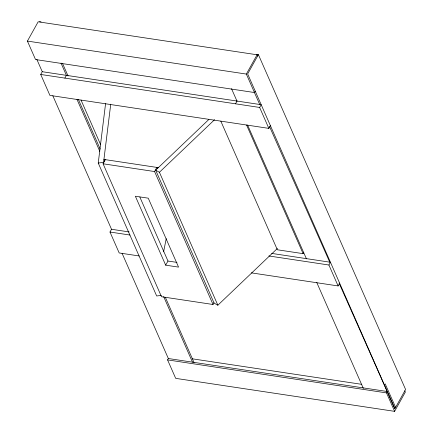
<?xml version="1.0" encoding="UTF-8"?>
<svg xmlns="http://www.w3.org/2000/svg" width="433" height="433" viewBox="0 0 433 433"><rect width="100%" height="100%" fill="white"/><g stroke="black" fill="none" stroke-linecap="round" stroke-linejoin="round"><path stroke-width="0.65" d="M161.341 295.36L156.681 295.999L98.242 163.057L105.576 103.611M110.74 104.191L103.568 162.332L98.242 163.057M163.582 251.892L166.223 238.659M255.232 91.157L254.469 92.538L35.538 59.548L27.42 41.086L38.158 21.796L257.088 54.785L257.63 56.014M270.387 125.624L268.85 128.379L49.919 95.395L40.724 74.465L42.255 71.71L36.843 59.402M64.869 78.108L66.401 75.353L60.993 63.039M214.01 302.721L213.025 304.491L161.509 296.729L103.07 163.788L105.371 159.653M139.209 255.973L119.183 252.953L109.987 232.028L111.519 229.274L52.815 95.731M213.025 304.491L154.581 171.549L156.881 167.414L157.423 168.648M254.469 92.538L246.35 74.07L257.088 54.785M258.393 54.639L247.66 73.924L394.842 408.741L405.58 389.451L258.393 54.639L256.785 54.396M235.509 103.817L237.04 101.062M165.677 265.175L135.372 196.241L148.254 198.179L178.558 267.112L165.677 265.175L167.977 261.039L139.837 197.031M268.85 128.379L259.654 107.454L261.186 104.699L42.255 71.71M404.812 390.831L405.353 392.06L394.62 411.35L175.69 378.361L167.571 359.899L168.34 358.519L122.079 253.294M220.819 121.164L277.358 249.776L303.116 253.657L303.771 252.477M251.346 272.866L338.113 285.942L328.918 265.018L330.449 262.257L271.643 253.397M338.113 285.942L339.651 283.187L339.044 283.095M394.62 411.35L386.501 392.888L387.27 391.508L168.34 358.519M277.407 248.45L217.853 305.216L214.102 303.122L155.664 170.18L208.901 119.432M217.853 305.216L159.414 172.274L214.573 119.697M39.463 21.65L41.075 21.894M27.42 41.086L246.35 74.07M40.724 74.465L259.654 107.454M158.332 167.636L103.925 159.436L104.737 161.282M103.07 163.788L154.581 171.549M111.519 229.274L129.142 231.926M109.987 232.028L130.008 235.043M268.844 255.963L328.918 265.018M167.977 261.039L176.994 262.398M192.165 358.789L361.799 384.347M167.571 359.899L386.501 392.888M155.664 170.18L159.414 172.274M385.181 383.871L395.61 407.361M254.252 92.159L259.724 104.477M269.57 126.653L329.746 262.154M339.32 283.712L394.842 408.741M231.514 88.695L236.97 101.062M247.6 125.077L306.461 258.896M316.767 282.5L363.341 388.385M246.577 125.045L303.116 253.657M81.036 100.099L100.608 144.622M62.617 63.624L68.062 76.002M78.4 99.52L100.164 149.028M165.46 297.558L194.027 362.54M76.96 99.368L99.79 151.301M163.642 296.545L192.485 362.161"/></g></svg>
